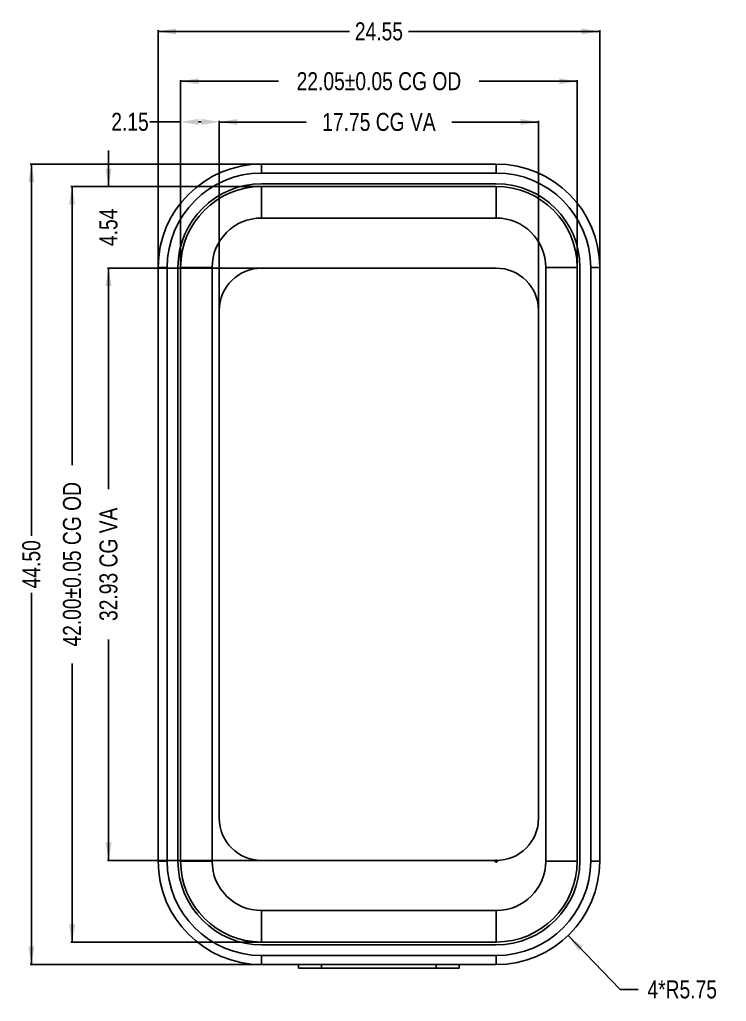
# Model space of a CAD drawing. Header units: millimetres. Extents: x 3 to 124, y -45 to 11.
# Drawn here: x 3.1 to 42.4, y -43.5 to 11 of the extents above; entities that cross this region are included whole.
import ezdxf

# ---------------------------------------------------------------- set-up
doc = ezdxf.new("R2010")
doc.units = ezdxf.units.MM
doc.header["$LTSCALE"] = 1.21
doc.header["$MEASUREMENT"] = 0
doc.header["$PDMODE"] = 3
doc.header["$PDSIZE"] = 0.3125
doc.layers.get('0').update_dxf_attribs({"linetype": 'CONTINUOUS'})
doc.layers.get('DEFPOINTS').update_dxf_attribs({"linetype": 'CONTINUOUS'})
doc.layers.add('Dim', color=3, linetype='CONTINUOUS', lineweight=25)
doc.styles.get("Standard").update_dxf_attribs({"font": 'txt', "width": 0.8})
doc.dimstyles.get("Standard").update_dxf_attribs({"dimtxt": 0.15625, "dimasz": 0.1875, "dimexe": 0.125, "dimexo": 0.0625, "dimgap": 0.09, "dimtad": 0, "dimtih": 1, "dimtoh": 1, "dimzin": 4, "dimdsep": 46, "dimtxsty": 'STANDARD', "dimblk": '_FILLED', "dimblk1": '_FILLED', "dimblk2": '_FILLED', "dimcen": 0.09, "dimazin": 1, "dimtp": 0.01, "dimtm": 0.01, "dimtfac": 1, "dimtofl": 0, "dimtmove": 0, "dimatfit": 3, "dimldrblk": '_FILLED', "dimfxl": 1, "dimtolj": 1, "dimtzin": 4, "dimarcsym": 0})

# ---------------------------------------------------------------- blocks, each defined once
blk = doc.blocks.new('_FILLED')
at = {"color": 0, "linetype": 'ByBlock'}
blk.add_solid([(0, 0), (-1, 0.167), (-1, -0.167)], dxfattribs=at)
blk = doc.blocks.new('*D5')
at = {"color": 0, "linetype": 'ByBlock', "lineweight": -2}
for p, q in [((14.23, -5.107), (14.23, 5.397)), ((14.23, 5.335), (19.06, 5.335)), ((31.98, 5.335), (27.15, 5.335)), ((31.98, -5.107), (31.98, 5.397))]:
    blk.add_line(p, q, dxfattribs=at)
at = {"layer": 'DEFPOINTS', "color": 0, "linetype": 'ByBlock'}
for p in [(14.23, -5.138), (31.98, -5.138)]:
    blk.add_point(p, dxfattribs=at)
at = {"color": 0, "linetype": 'ByBlock', "lineweight": -2, "rotation": 180}
blk.add_blockref('_FILLED', (14.23, 5.335), dxfattribs=at)
at = {"color": 0, "linetype": 'ByBlock', "lineweight": -2}
blk.add_blockref('_FILLED', (31.98, 5.335), dxfattribs=at)
at = {"color": 0, "linetype": 'ByBlock', "lineweight": -2, "insert": (23.105, 5.335), "char_height": 1, "attachment_point": 5}
blk.add_mtext('\\A1;17.75 CG VA', dxfattribs=at)
blk = doc.blocks.new('*D3')
at = {"color": 0, "linetype": 'ByBlock', "lineweight": -2}
for p, q in [((16.549, -2.788), (8.012, -2.788)), ((8.074, -2.788), (8.074, -15.074)), ((8.074, -35.718), (8.074, -23.431)), ((16.549, -35.718), (8.012, -35.718))]:
    blk.add_line(p, q, dxfattribs=at)
at = {"layer": 'DEFPOINTS', "color": 0, "linetype": 'ByBlock'}
for p in [(16.58, -2.788), (16.58, -35.718)]:
    blk.add_point(p, dxfattribs=at)
at = {"color": 0, "linetype": 'ByBlock', "lineweight": -2}
for p, rotation in [((8.074, -2.788), 90), ((8.074, -35.718), 270)]:
    blk.add_blockref('_FILLED', p, dxfattribs=dict(at, rotation=rotation))
at = {"color": 0, "linetype": 'ByBlock', "lineweight": -2, "insert": (8.074, -19.253), "char_height": 1, "attachment_point": 5, "rotation": 90}
blk.add_mtext('\\A1;32.93 CG VA', dxfattribs=at)
blk = doc.blocks.new('*D16')
at = {"color": 0, "linetype": 'ByBlock', "lineweight": -2}
for p, q in [((12.08, -2.722), (12.08, 7.66)), ((34.13, -2.722), (34.13, 7.66)), ((12.08, 7.597), (17.527, 7.597)), ((34.13, 7.597), (28.683, 7.597))]:
    blk.add_line(p, q, dxfattribs=at)
at = {"layer": 'DEFPOINTS', "color": 0, "linetype": 'ByBlock'}
for p in [(12.08, -2.753), (34.13, -2.753)]:
    blk.add_point(p, dxfattribs=at)
at = {"color": 0, "linetype": 'ByBlock', "lineweight": -2, "rotation": 180}
blk.add_blockref('_FILLED', (12.08, 7.597), dxfattribs=at)
at = {"color": 0, "linetype": 'ByBlock', "lineweight": -2}
blk.add_blockref('_FILLED', (34.13, 7.597), dxfattribs=at)
at = {"color": 0, "linetype": 'ByBlock', "lineweight": -2, "insert": (23.105, 7.597), "char_height": 1, "attachment_point": 5}
blk.add_mtext('\\A1;22.05%%p0.05 CG OD', dxfattribs=at)
blk = doc.blocks.new('*D8')
at = {"color": 0, "linetype": 'ByBlock', "lineweight": -2}
for p, q in [((16.549, 1.747), (5.983, 1.747)), ((6.045, 1.747), (6.045, -13.741)), ((6.045, -40.253), (6.045, -24.764)), ((16.549, -40.253), (5.983, -40.253))]:
    blk.add_line(p, q, dxfattribs=at)
at = {"layer": 'DEFPOINTS', "color": 0, "linetype": 'ByBlock'}
for p in [(16.58, 1.747), (16.58, -40.253)]:
    blk.add_point(p, dxfattribs=at)
at = {"color": 0, "linetype": 'ByBlock', "lineweight": -2}
for p, rotation in [((6.045, 1.747), 90), ((6.045, -40.253), 270)]:
    blk.add_blockref('_FILLED', p, dxfattribs=dict(at, rotation=rotation))
at = {"color": 0, "linetype": 'ByBlock', "lineweight": -2, "insert": (6.045, -19.253), "char_height": 1, "attachment_point": 5, "rotation": 90}
blk.add_mtext('\\A1;42.00%%p0.05 CG OD', dxfattribs=at)
blk = doc.blocks.new('*D9')
at = {"color": 0, "linetype": 'ByBlock', "lineweight": -2}
for p, q in [((8.074, 1.747), (8.074, 3.747)), ((16.549, 1.747), (8.012, 1.747)), ((16.549, -2.788), (8.012, -2.788)), ((8.074, -2.788), (8.074, -4.788))]:
    blk.add_line(p, q, dxfattribs=at)
at = {"layer": 'DEFPOINTS', "color": 0, "linetype": 'ByBlock'}
for p in [(16.58, 1.747), (16.58, -2.788)]:
    blk.add_point(p, dxfattribs=at)
at = {"color": 0, "linetype": 'ByBlock', "lineweight": -2}
for p, rotation in [((8.074, 1.747), 270), ((8.074, -2.788), 90)]:
    blk.add_blockref('_FILLED', p, dxfattribs=dict(at, rotation=rotation))
at = {"color": 0, "linetype": 'ByBlock', "lineweight": -2, "insert": (8.074, -0.52), "char_height": 1, "attachment_point": 5, "rotation": 90}
blk.add_mtext('\\A1;4.54', dxfattribs=at)
blk = doc.blocks.new('*D15')
at = {"color": 0, "linetype": 'ByBlock', "lineweight": -2}
for p, q in [((12.08, 5.341), (10.376, 5.341)), ((12.08, 4.267), (12.08, 5.404)), ((13.23, 5.341), (13.08, 5.341)), ((14.23, 4.448), (14.23, 5.404))]:
    blk.add_line(p, q, dxfattribs=at)
at = {"layer": 'DEFPOINTS', "color": 0, "linetype": 'ByBlock'}
for p in [(14.23, 4.417), (12.08, 4.236)]:
    blk.add_point(p, dxfattribs=at)
at = {"color": 0, "linetype": 'ByBlock', "lineweight": -2, "rotation": 180}
blk.add_blockref('_FILLED', (12.08, 5.341), dxfattribs=at)
at = {"color": 0, "linetype": 'ByBlock', "lineweight": -2}
blk.add_blockref('_FILLED', (14.23, 5.341), dxfattribs=at)
at = {"color": 0, "linetype": 'ByBlock', "lineweight": -2, "insert": (9.265, 5.341), "char_height": 1, "attachment_point": 5}
blk.add_mtext('\\A1;2.15', dxfattribs=at)
blk = doc.blocks.new('*D11')
at = {"color": 0, "linetype": 'ByBlock', "lineweight": -2}
for p, q in [((10.83, -2.722), (10.83, 10.432)), ((10.83, 10.369), (21.46, 10.369)), ((35.38, 10.369), (24.75, 10.369)), ((35.38, -2.722), (35.38, 10.432))]:
    blk.add_line(p, q, dxfattribs=at)
at = {"layer": 'DEFPOINTS', "color": 0, "linetype": 'ByBlock'}
for p in [(10.83, -2.753), (35.38, -2.753)]:
    blk.add_point(p, dxfattribs=at)
at = {"color": 0, "linetype": 'ByBlock', "lineweight": -2, "rotation": 180}
blk.add_blockref('_FILLED', (10.83, 10.369), dxfattribs=at)
at = {"color": 0, "linetype": 'ByBlock', "lineweight": -2}
blk.add_blockref('_FILLED', (35.38, 10.369), dxfattribs=at)
at = {"color": 0, "linetype": 'ByBlock', "lineweight": -2, "insert": (23.105, 10.369), "char_height": 1, "attachment_point": 5}
blk.add_mtext('\\A1;24.55', dxfattribs=at)
blk = doc.blocks.new('*D12')
at = {"color": 0, "linetype": 'ByBlock', "lineweight": -2}
for p, q in [((16.549, 2.997), (3.723, 2.997)), ((3.785, 2.997), (3.785, -17.674)), ((3.785, -41.503), (3.785, -20.831)), ((16.549, -41.503), (3.723, -41.503))]:
    blk.add_line(p, q, dxfattribs=at)
at = {"layer": 'DEFPOINTS', "color": 0, "linetype": 'ByBlock'}
for p in [(16.58, 2.997), (16.58, -41.503)]:
    blk.add_point(p, dxfattribs=at)
at = {"color": 0, "linetype": 'ByBlock', "lineweight": -2}
for p, rotation in [((3.785, 2.997), 90), ((3.785, -41.503), 270)]:
    blk.add_blockref('_FILLED', p, dxfattribs=dict(at, rotation=rotation))
at = {"color": 0, "linetype": 'ByBlock', "lineweight": -2, "insert": (3.785, -19.253), "char_height": 1, "attachment_point": 5, "rotation": 90}
blk.add_mtext('\\A1;44.50', dxfattribs=at)
blk = doc.blocks.new('*D20')
at = {"color": 0, "linetype": 'ByBlock', "lineweight": -2}
for p, q in [((29.531, -35.753), (29.729, -35.753)), ((29.63, -35.654), (29.63, -35.852)), ((33.623, -39.89), (36.522, -42.893)), ((36.522, -42.893), (37.522, -42.893))]:
    blk.add_line(p, q, dxfattribs=at)
at = {"layer": 'DEFPOINTS', "color": 0, "linetype": 'ByBlock'}
for p in [(29.63, -35.753), (33.623, -39.89)]:
    blk.add_point(p, dxfattribs=at)
at = {"color": 0, "linetype": 'ByBlock', "lineweight": -2, "rotation": 133.9841060469666}
blk.add_blockref('_FILLED', (33.623, -39.89), dxfattribs=at)
at = {"color": 0, "linetype": 'ByBlock', "lineweight": -2, "insert": (39.967, -42.893), "char_height": 1, "attachment_point": 5}
blk.add_mtext('\\A1;4*R5.75', dxfattribs=at)

msp = doc.modelspace()

# ---------------------------------------------------------------- linework, layer by layer
at = {"color": 7, "linetype": 'Continuous'}
for p, q in [((16.58, 2.497), (16.58, 2.997)), ((29.63, 2.997), (16.58, 2.997)), ((29.63, 2.497), (29.63, 2.997)), ((29.63, 2.497), (16.58, 2.497)), ((29.63, 1.897), (16.58, 1.897)), ((16.58, -0.003), (16.58, 1.747)), ((16.58, 1.747), (29.63, 1.747)), ((29.63, -0.003), (29.63, 1.747)), ((16.58, -0.003), (29.63, -0.003)), ((10.83, -2.753), (10.83, -35.753)), ((11.33, -2.753), (10.83, -2.753)), ((11.33, -2.753), (11.33, -35.753)), ((11.93, -2.753), (11.93, -35.753)), ((12.08, -35.753), (12.08, -2.753)), ((13.83, -2.753), (12.08, -2.753)), ((13.83, -35.753), (13.83, -2.753)), ((16.58, -2.788), (29.63, -2.788)), ((32.38, -2.753), (32.38, -35.753)), ((32.38, -2.753), (34.13, -2.753)), ((34.13, -2.753), (34.13, -35.753)), ((34.28, -35.753), (34.28, -2.753)), ((34.88, -35.753), (34.88, -2.753)), ((34.88, -2.753), (35.38, -2.753)), ((35.38, -35.753), (35.38, -2.753)), ((14.23, -33.368), (14.23, -5.138)), ((31.98, -5.138), (31.98, -33.368)), ((11.33, -35.753), (10.83, -35.753)), ((13.83, -35.753), (12.08, -35.753)), ((29.63, -35.718), (16.58, -35.718)), ((32.38, -35.753), (34.13, -35.753)), ((34.88, -35.753), (35.38, -35.753)), ((29.63, -38.503), (16.58, -38.503)), ((16.58, -38.503), (16.58, -40.253)), ((29.63, -38.503), (29.63, -40.253)), ((29.63, -40.253), (16.58, -40.253)), ((16.58, -40.403), (29.63, -40.403)), ((16.58, -41.003), (29.63, -41.003)), ((16.58, -41.003), (16.58, -41.503)), ((29.63, -41.003), (29.63, -41.503)), ((16.58, -41.503), (29.63, -41.503)), ((18.635, -41.503), (18.635, -41.707)), ((27.575, -41.707), (18.635, -41.707)), ((19.915, -41.503), (19.915, -41.707)), ((26.295, -41.503), (26.295, -41.707)), ((27.575, -41.707), (27.575, -41.503))]:
    msp.add_line(p, q, dxfattribs=at)
for centre, radius, start, end in [((16.58, -2.753), 5.75, 90, 180), ((29.63, -2.753), 5.75, 0, 90), ((16.58, -2.753), 5.25, 90, 180), ((29.63, -2.753), 5.25, 0, 90), ((16.58, -2.753), 4.65, 90, 180), ((16.58, -2.753), 4.5, 90, 180), ((29.63, -2.753), 4.65, 0, 90), ((29.63, -2.753), 4.5, 0, 90), ((16.58, -2.753), 2.75, 90, 180), ((29.63, -2.753), 2.75, 0, 90), ((16.58, -5.138), 2.35, 90, 180), ((29.63, -5.138), 2.35, 0, 90), ((16.58, -33.368), 2.35, 180, 270), ((29.63, -33.368), 2.35, 270, 360), ((16.58, -35.753), 5.75, 180, 270), ((16.58, -35.753), 5.25, 180, 270), ((16.58, -35.753), 4.65, 180, 270), ((16.58, -35.753), 4.5, 180, 270), ((16.58, -35.753), 2.75, 180, 270), ((29.63, -35.753), 5.75, 270, 360), ((29.63, -35.753), 5.25, 270, 360), ((29.63, -35.753), 4.65, 270, 360), ((29.63, -35.753), 4.5, 270, 360), ((29.63, -35.753), 2.75, 270, 360)]:
    msp.add_arc(centre, radius, start, end, dxfattribs=at)

# ---------------------------------------------------------------- dimensions: what is measured, and where the dimension line sits
at = {"layer": 'Dim'}
dim = msp.add_linear_dim(base=(35.38, 10.369), p1=(10.83, -2.753), p2=(35.38, -2.753), dimstyle='STANDARD', override={"dimscale": 0.5, "dimtxt": 2, "dimasz": 2, "dimtih": 0, "dimtoh": 0, "dimzin": 0, "dimcen": 0.198, "dimadec": 0, "dimazin": 0, "dimtp": 0, "dimtm": 0, "dimtdec": 4, "dimtzin": 0}, dxfattribs=at)
dim.commit()
dim.dimension.update_dxf_attribs({"geometry": '*D11', "text_midpoint": (23.105, 10.369)})
for base, p1, p2, text, picture, middle in [((34.13, 7.597), (12.08, -2.753), (34.13, -2.753), '<>%%p0.05 CG OD', '*D16', (23.105, 7.597)), ((31.98, 5.335), (14.23, -5.138), (31.98, -5.138), '<> CG VA', '*D5', (23.105, 5.335))]:
    dim = msp.add_linear_dim(base=base, p1=p1, p2=p2, text=text, dimstyle='STANDARD', override={"dimscale": 0.5, "dimtxt": 2, "dimasz": 2, "dimtih": 0, "dimtoh": 0, "dimzin": 0, "dimpost": '<>', "dimcen": 0.198, "dimadec": 0, "dimazin": 0, "dimtp": 0, "dimtm": 0, "dimtdec": 4, "dimtzin": 0}, dxfattribs=at)
    dim.commit()
    dim.dimension.update_dxf_attribs({"geometry": picture, "text_midpoint": middle})
dim = msp.add_linear_dim(base=(12.08, 5.341), p1=(14.23, 4.417), p2=(12.08, 4.236), dimstyle='STANDARD', override={"dimscale": 0.5, "dimtxt": 2, "dimasz": 2, "dimtih": 0, "dimtoh": 0, "dimzin": 0, "dimcen": 0.198, "dimadec": 0, "dimazin": 0, "dimtp": 0, "dimtm": 0, "dimtdec": 4, "dimtzin": 0}, dxfattribs=at)
dim.commit()
dim.dimension.update_dxf_attribs({"geometry": '*D15', "text_midpoint": (9.265, 5.341), "dimtype": 160})
for base, p1, p2, picture, middle in [((8.074441245, 1.747172435), (16.580103016, -2.787827566), (16.580103016, 1.747172435), '*D9', (8.074441245, -0.520327566)), ((3.785, -41.503), (16.58, 2.997), (16.58, -41.503), '*D12', (3.785, -19.253))]:
    dim = msp.add_linear_dim(base=base, p1=p1, p2=p2, angle=90, dimstyle='STANDARD', override={"dimscale": 0.5, "dimtxt": 2, "dimasz": 2, "dimtih": 0, "dimtoh": 0, "dimzin": 0, "dimcen": 0.198, "dimadec": 0, "dimazin": 0, "dimtp": 0, "dimtm": 0, "dimtdec": 4, "dimtzin": 0}, dxfattribs=at)
    dim.commit()
    dim.dimension.update_dxf_attribs({"geometry": picture, "text_midpoint": middle})
for base, p1, p2, text, picture, middle in [((6.045, -40.253), (16.58, 1.747), (16.58, -40.253), '<>%%p0.05 CG OD', '*D8', (6.045, -19.253)), ((8.074, -35.718), (16.58, -2.788), (16.58, -35.718), '<> CG VA', '*D3', (8.074, -19.253))]:
    dim = msp.add_linear_dim(base=base, p1=p1, p2=p2, angle=90, text=text, dimstyle='STANDARD', override={"dimscale": 0.5, "dimtxt": 2, "dimasz": 2, "dimtih": 0, "dimtoh": 0, "dimzin": 0, "dimpost": '<>', "dimcen": 0.198, "dimadec": 0, "dimazin": 0, "dimtp": 0, "dimtm": 0, "dimtdec": 4, "dimtzin": 0}, dxfattribs=at)
    dim.commit()
    dim.dimension.update_dxf_attribs({"geometry": picture, "text_midpoint": middle})
dim = msp.add_radius_dim(center=(29.63, -35.753), mpoint=(33.623, -39.89), text='4*R<>', dimstyle='STANDARD', override={"dimscale": 0.5, "dimtxt": 2, "dimasz": 2, "dimtih": 0, "dimzin": 0, "dimpost": '<>', "dimcen": 0.198, "dimadec": 0, "dimazin": 0, "dimtp": 0, "dimtm": 0, "dimtdec": 4, "dimtzin": 0}, dxfattribs=at)
dim.commit()
dim.dimension.update_dxf_attribs({"geometry": '*D20', "text_midpoint": (39.967, -42.893), "dimtype": 164})

doc.saveas('drawing.dxf')
